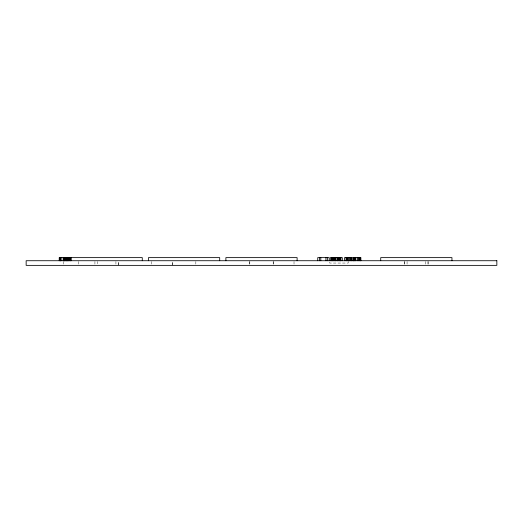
<?xml version="1.0" encoding="UTF-8"?>
<svg xmlns="http://www.w3.org/2000/svg" width="523" height="523" viewBox="0 0 523 523"><rect width="100%" height="100%" fill="white"/><g stroke="black" fill="none" stroke-linecap="round" stroke-linejoin="round"><path stroke-width="0.39" stroke-dasharray="2.62 1.96" d="M428.089 261.5L428.089 265.37M428.01 261.5L428.01 265.37M425.598 261.5L425.598 265.37M407.071 261.5L407.071 265.37M404.658 261.5L404.658 265.37M404.58 261.5L404.58 265.37M348.181 261.5L348.181 263.049L329.653 263.049L329.653 261.5M294.018 261.5L294.018 265.37M273.261 261.5L273.261 265.37M273.176 261.5L273.176 265.37M249.824 261.5L249.824 265.37M249.739 261.5L249.739 265.37M195.85 261.5L195.824 265.37M151.565 261.5L151.565 265.37M115.929 261.5L115.929 265.37M97.396 261.5L97.396 263.821M94.938 261.5L94.911 265.37M78.77 261.5L78.796 265.37M63.335 261.5L63.309 265.37M172.342 265.37L172.342 261.5L172.315 265.37M118.414 265.37L118.414 261.5L118.394 265.37"/><path stroke-width="0.78" d="M352.24 257.63L344.539 257.63L344.539 260.729M360.818 257.63L353.45 257.63L353.45 260.729M451.95 260.729L451.95 257.63L380.724 257.63L380.724 260.729M360.818 260.729L360.726 257.63L360.707 260.729M360.38 257.63L360.38 260.729M359.844 257.63L359.844 260.729M359.118 257.63L359.118 260.729M358.235 257.63L358.235 260.729M357.242 257.63L357.242 260.729M355.718 257.63L355.718 260.729M355.117 257.63L355.117 260.729M354.607 257.63L354.607 260.729M354.195 257.63L354.195 260.729M353.868 257.63L353.868 260.729M353.77 257.63L353.783 260.729M353.705 257.63L353.705 260.729M352.123 257.63L352.123 260.729M351.75 257.63L351.75 260.729M351.155 257.63L351.155 260.729M350.332 257.63L350.332 260.729M349.377 257.63L349.377 260.729M348.377 257.63L348.377 260.729M347.664 257.63L347.664 260.729M347.024 257.63L347.024 260.729M346.481 257.63L346.481 260.729M346.043 257.63L346.043 260.729M342.31 260.729L342.31 257.63L330.294 257.63L330.294 260.729M340.819 257.63L340.819 260.729M340.669 257.63L340.669 260.729M340.466 257.63L340.466 260.729M340.14 257.63L340.14 260.729M339.721 257.63L339.721 260.729M339.237 257.63L339.237 260.729M338.381 257.63L338.381 260.729M337.688 257.63L337.688 260.729M337.224 257.63L337.224 260.729M337.067 257.63L337.067 260.729M335.563 257.63L335.563 260.729M335.472 257.63L335.472 260.729M335.197 257.63L335.197 260.729M334.713 257.63L334.713 260.729M333.994 257.63L333.994 260.729M333.386 257.63L333.386 260.729M332.818 257.63L332.818 260.729M332.353 257.63L332.353 260.729M332.04 257.63L332.04 260.729M331.857 257.63L331.857 260.729M331.798 257.63L331.798 260.729M329.189 260.729L329.189 257.63L317.736 257.63L317.736 260.729M327.346 257.63L327.346 260.729M325.921 257.63L325.921 260.729M320.802 257.63L320.802 260.729M319.455 257.63L319.455 260.729M297.11 260.729L297.11 257.63L225.89 257.63L225.89 260.729M219.693 260.729L219.693 257.63L148.473 257.63L148.473 260.729M142.276 260.729L142.276 257.63L59.223 257.63L59.223 260.729M71.05 257.63L71.05 260.729M70.821 257.63L70.821 260.729M70.54 257.63L70.54 260.729M70.206 257.63L70.206 260.729M69.821 257.63L69.821 260.729M69.311 257.63L69.311 260.729M68.846 257.63L68.846 260.729M68.448 257.63L68.448 260.729M68.153 257.63L68.134 260.729M67.964 257.63L67.97 260.729M67.702 257.63L67.702 260.729M67.559 257.63L67.559 260.729M67.447 257.63L67.447 260.729M66.99 257.63L66.99 260.729M66.624 257.63L66.624 260.729M66.356 257.63L66.356 260.729M66.16 257.63L66.16 260.729M66.035 257.63L66.035 260.729M65.97 257.63L65.944 260.729M65.395 257.63L65.434 260.729M65.127 257.63L65.127 260.729M64.878 257.63L64.793 260.729M64.728 257.63L64.734 260.729M64.61 257.63L64.61 260.729M64.519 257.63L64.519 260.729M64.172 257.63L64.172 260.729M63.714 257.63L63.714 260.729M63.152 257.63L63.152 260.729M61.139 257.63L61.139 260.729M60.642 257.63L60.642 260.729M60.374 257.63L60.374 260.729M60.223 260.729L60.256 257.63L60.158 260.729M60.014 257.63L60.034 260.729M59.923 257.63L59.923 260.729M496.85 260.729L26.15 260.729L26.15 265.37L496.85 265.37L496.85 260.729"/></g></svg>
